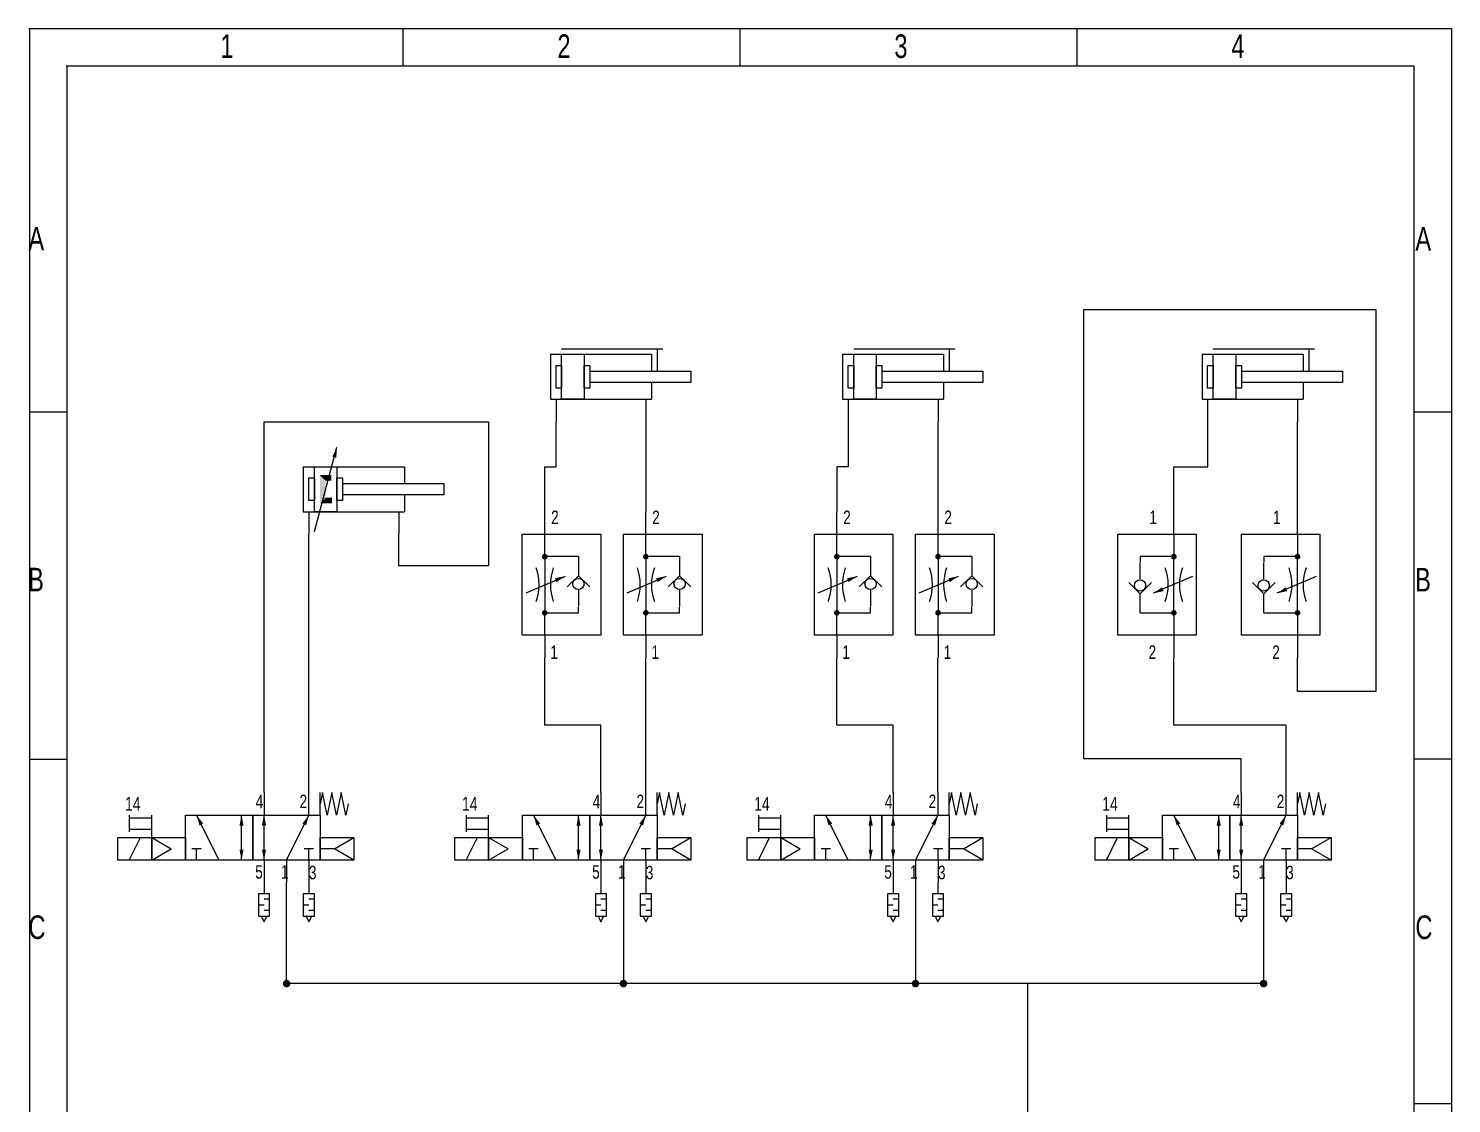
# Model space of a CAD drawing. Extents: x 0 to 247, y 2 to 375.
# Drawn here: x 0.1 to 247.1, y 188.1 to 374.6 of the extents above; entities that cross this region are included whole.
import ezdxf
from ezdxf.enums import TextEntityAlignment as Align

# ---------------------------------------------------------------- set-up
doc = ezdxf.new("R2010")
doc.units = 0
doc.layers.add('1', color=7, linetype='CONTINUOUS')
doc.layers.add('_LabelDrawingFrame', color=7, linetype='CONTINUOUS')

# ---------------------------------------------------------------- blocks, each defined once
blk = doc.blocks.new('B704878_00991473')
at = {"layer": '1', "color": 7}
for p, q in [((0, 3.4125), (0, 1.4625)), ((0.975, 0.4875), (0, 0.4875)), ((-0.975, -0.4875), (0, -0.4875)), ((0.975, -1.4625), (0, -1.4625))]:
    blk.add_line(p, q, dxfattribs=at)
for points in [[(0.975, 1.4625), (-0.975, 1.4625), (-0.975, -2.4375), (0.975, -2.4375), (0.975, 1.4625)], [(-0.4875, -2.4375), (0, -3.4125), (0.4875, -2.4375)]]:
    blk.add_lwpolyline(points, dxfattribs=at)
blk = doc.blocks.new('LCA1')
at = {"layer": '1', "color": 7}
blk.add_solid([(0, 0), (-1.82, -0.3575), (-1.82, 0.3575)], dxfattribs=at)
blk = doc.blocks.new('LCA1R')
at = {"layer": '1', "color": 7}
blk.add_solid([(0, 0), (1.82, -0.3575), (1.82, 0.3575)], dxfattribs=at)
blk = doc.blocks.new('LCBP1')
at = {"layer": '1', "color": 7}
blk.add_line((0, -0.8125), (0, 0.8125), dxfattribs=at)
blk = doc.blocks.new('B450328_00992233')
at = {"layer": '1', "color": 7}
for p, q in [((8.29, 7.99), (8.29, 4.09)), ((16.09, 4.09), (16.09, 7.99)), ((18.04, 4.09), (18.04, 7.99)), ((-15.11, 4.09), (-15.11, 1.17)), ((-15.11, 3.61), (-11.21, 3.61)), ((-11.21, 0.19), (-11.21, 4.09)), ((0.49, -3.71), (-3.41, 4.09)), ((4.39, -3.71), (4.39, 4.09)), ((8.29, -3.71), (8.29, 4.09)), ((12.19, -3.71), (16.09, 4.09)), ((-15.11, 1.66), (-11.21, 1.66)), ((-15.11, -3.71), (-13.16, 0.19)), ((-11.21, 0.19), (-11.21, -3.71)), ((-11.21, 0.19), (-7.84, -1.75)), ((20.51, -1.75), (23.89, 0.19)), ((-11.21, -3.71), (-7.84, -1.75)), ((-3.41, -3.71), (-3.41, -1.75)), ((16.09, -3.71), (16.09, -1.75)), ((20.51, -1.75), (18.04, -1.75)), ((23.89, -3.71), (20.51, -1.75)), ((8.29, -3.71), (8.29, -7.61)), ((12.19, -3.71), (12.19, -7.61)), ((16.09, -3.71), (16.09, -7.61))]:
    blk.add_line(p, q, dxfattribs=at)
for points in [[(22.91, 6.04), (22.51, 4.09), (21.69, 7.99), (20.88, 4.09), (20.07, 7.99), (19.26, 4.09), (18.44, 7.99), (18.04, 6.04)], [(-5.36, 4.09), (6.34, 4.09), (6.34, -3.71), (-5.36, -3.71), (-5.36, 4.09)], [(6.34, 4.09), (18.04, 4.09), (18.04, -3.71), (6.34, -3.71), (6.34, 4.09)], [(-17.06, 0.19), (-11.21, 0.19), (-11.21, -3.71), (-17.06, -3.71), (-17.06, 0.19)], [(-11.21, 0.19), (-5.36, 0.19), (-5.36, -3.71), (-11.21, -3.71), (-11.21, 0.19)], [(18.04, 0.19), (23.89, 0.19), (23.89, -3.71), (18.04, -3.71), (18.04, 0.19)]]:
    blk.add_lwpolyline(points, dxfattribs=at)
at = {"layer": '1'}
for name, p, rotation in [('LCA1', (-3.41, 4.09), 116.565051177078), ('LCA1', (4.39, 4.09), 90), ('LCA1', (8.29, 4.09), 90), ('LCA1', (16.09, 4.09), 63.434948822922), ('LCBP1', (-3.41, -1.75), 90), ('LCA1R', (4.39, -3.71), 90), ('LCA1R', (8.29, -3.71), 90), ('LCBP1', (16.09, -1.75), 90)]:
    blk.add_blockref(name, p, dxfattribs=dict(at, rotation=rotation))
at = {"layer": '1', "color": 7, "width": 0.75}
blk.add_text('14', height=2.413, dxfattribs=at).set_placement((-15.83, 6.04), align=Align.MIDDLE_LEFT)
blk = doc.blocks.new('B450337')
at = {"layer": '1', "color": 7, "width": 0.75}
blk.add_text('4', height=2.34, dxfattribs=at).set_placement((1.64, -1.07), align=Align.RIGHT)
blk = doc.blocks.new('B712791_00991473')
at = {"layer": '1', "color": 7}
for p, q in [((0, 3.4125), (0, 1.4625)), ((0.975, 0.4875), (0, 0.4875)), ((-0.975, -0.4875), (0, -0.4875)), ((0.975, -1.4625), (0, -1.4625))]:
    blk.add_line(p, q, dxfattribs=at)
for points in [[(0.975, 1.4625), (-0.975, 1.4625), (-0.975, -2.4375), (0.975, -2.4375), (0.975, 1.4625)], [(-0.4875, -2.4375), (0, -3.4125), (0.4875, -2.4375)]]:
    blk.add_lwpolyline(points, dxfattribs=at)
blk = doc.blocks.new('B422912')
at = {"layer": '1', "color": 7, "width": 0.75}
blk.add_text('4', height=2.34, dxfattribs=at).set_placement((1.64, -1.07), align=Align.RIGHT)
blk = doc.blocks.new('B706975_00991473')
at = {"layer": '1', "color": 7}
for p, q in [((0, 3.4125), (0, 1.4625)), ((0.975, 0.4875), (0, 0.4875)), ((-0.975, -0.4875), (0, -0.4875)), ((0.975, -1.4625), (0, -1.4625))]:
    blk.add_line(p, q, dxfattribs=at)
for points in [[(0.975, 1.4625), (-0.975, 1.4625), (-0.975, -2.4375), (0.975, -2.4375), (0.975, 1.4625)], [(-0.4875, -2.4375), (0, -3.4125), (0.4875, -2.4375)]]:
    blk.add_lwpolyline(points, dxfattribs=at)
blk = doc.blocks.new('TRICON')
at = {"layer": '1', "color": 7, "const_width": 0.65}
blk.add_lwpolyline([(-0.325, 0, 1), (0.325, 0, 1)], format="xyb", close=True, dxfattribs=at)
blk = doc.blocks.new('B456580')
at = {"layer": '1', "color": 7, "width": 0.75}
blk.add_text('5', height=2.34, dxfattribs=at).set_placement((1.64, 1.66), align=Align.TOP_RIGHT)
blk = doc.blocks.new('B815748')
at = {"layer": '_LabelDrawingFrame', "color": 7}
blk.add_line((-186.55, 0), (186.55, 0), dxfattribs=at)
blk = doc.blocks.new('B696250_00991473')
at = {"layer": '1', "color": 7}
for p, q in [((0, 3.4125), (0, 1.4625)), ((0.975, 0.4875), (0, 0.4875)), ((-0.975, -0.4875), (0, -0.4875)), ((0.975, -1.4625), (0, -1.4625))]:
    blk.add_line(p, q, dxfattribs=at)
for points in [[(0.975, 1.4625), (-0.975, 1.4625), (-0.975, -2.4375), (0.975, -2.4375), (0.975, 1.4625)], [(-0.4875, -2.4375), (0, -3.4125), (0.4875, -2.4375)]]:
    blk.add_lwpolyline(points, dxfattribs=at)
blk = doc.blocks.new('B815729')
at = {"layer": '_LabelDrawingFrame', "color": 7, "width": 0.75}
blk.add_text('A', height=4.09, dxfattribs=at).set_placement((-3.22, 2.9), align=Align.TOP_LEFT)
blk = doc.blocks.new('B815731')
at = {"layer": '_LabelDrawingFrame', "color": 7, "width": 0.75}
blk.add_text('C', height=4.09, dxfattribs=at).set_placement((-3.4, 2.9), align=Align.TOP_LEFT)
blk = doc.blocks.new('B815730')
at = {"layer": '_LabelDrawingFrame', "color": 7, "width": 0.75}
blk.add_text('B', height=4.09, dxfattribs=at).set_placement((-3.22, 2.9), align=Align.TOP_LEFT)
blk = doc.blocks.new('B555191')
at = {"layer": '1', "color": 7, "width": 0.75}
blk.add_text('2', height=2.34, dxfattribs=at).set_placement((-1.64, 0), align=Align.MIDDLE_LEFT)
blk = doc.blocks.new('B459866')
at = {"layer": '1', "color": 7, "width": 0.75}
blk.add_text('4', height=2.34, dxfattribs=at).set_placement((1.64, -1.07), align=Align.RIGHT)
blk = doc.blocks.new('B103101_00991738')
at = {"layer": '1', "color": 7}
for p, q in [((-12.1875, 5.3625), (-12.1875, -2.4375)), ((-12.1875, 5.3625), (5.3625, 5.3625)), ((-10.2375, 6.3375), (7.3125, 6.3375)), ((5.3625, 5.3625), (5.3625, 2.4375)), ((6.3375, 6.3375), (6.3375, 2.4375)), ((5.3625, 0.4875), (5.3625, -2.4375)), ((-12.1875, -2.4375), (5.3625, -2.4375)), ((-11.2125, -2.4375), (-11.2125, -6.3375)), ((4.3875, -2.4375), (4.3875, -6.3375))]:
    blk.add_line(p, q, dxfattribs=at)
for points in [[(-10.2375, 5.3625), (-6.3375, 5.3625), (-6.3375, -2.4375), (-10.2375, -2.4375), (-10.2375, 5.3625)], [(-11.2125, 3.4125), (-10.2375, 3.4125), (-10.2375, -0.4875), (-11.2125, -0.4875), (-11.2125, 3.4125)], [(-6.3375, 3.4125), (-5.3625, 3.4125), (-5.3625, -0.4875), (-6.3375, -0.4875), (-6.3375, 3.4125)], [(-5.3625, 2.4375), (12.1875, 2.4375), (12.1875, 0.4875), (-5.3625, 0.4875)]]:
    blk.add_lwpolyline(points, dxfattribs=at)
blk = doc.blocks.new('B702309_00991473')
at = {"layer": '1', "color": 7}
for p, q in [((0, 3.4125), (0, 1.4625)), ((0.975, 0.4875), (0, 0.4875)), ((-0.975, -0.4875), (0, -0.4875)), ((0.975, -1.4625), (0, -1.4625))]:
    blk.add_line(p, q, dxfattribs=at)
for points in [[(0.975, 1.4625), (-0.975, 1.4625), (-0.975, -2.4375), (0.975, -2.4375), (0.975, 1.4625)], [(-0.4875, -2.4375), (0, -3.4125), (0.4875, -2.4375)]]:
    blk.add_lwpolyline(points, dxfattribs=at)
blk = doc.blocks.new('B815757')
at = {"layer": '_LabelDrawingFrame', "color": 7}
blk.add_line((-3.25, 0), (3.25, 0), dxfattribs=at)
blk = doc.blocks.new('B422903_00992233')
at = {"layer": '1', "color": 7}
for p, q in [((8.29, 7.99), (8.29, 4.09)), ((16.09, 4.09), (16.09, 7.99)), ((18.04, 4.09), (18.04, 7.99)), ((-15.11, 4.09), (-15.11, 1.17)), ((-15.11, 3.61), (-11.21, 3.61)), ((-11.21, 0.19), (-11.21, 4.09)), ((0.49, -3.71), (-3.41, 4.09)), ((4.39, -3.71), (4.39, 4.09)), ((8.29, -3.71), (8.29, 4.09)), ((12.19, -3.71), (16.09, 4.09)), ((-15.11, 1.66), (-11.21, 1.66)), ((-15.11, -3.71), (-13.16, 0.19)), ((-11.21, 0.19), (-11.21, -3.71)), ((-11.21, 0.19), (-7.84, -1.75)), ((20.51, -1.75), (23.89, 0.19)), ((-11.21, -3.71), (-7.84, -1.75)), ((-3.41, -3.71), (-3.41, -1.75)), ((16.09, -3.71), (16.09, -1.75)), ((20.51, -1.75), (18.04, -1.75)), ((23.89, -3.71), (20.51, -1.75)), ((8.29, -3.71), (8.29, -7.61)), ((12.19, -3.71), (12.19, -7.61)), ((16.09, -3.71), (16.09, -7.61))]:
    blk.add_line(p, q, dxfattribs=at)
for points in [[(22.91, 6.04), (22.51, 4.09), (21.69, 7.99), (20.88, 4.09), (20.07, 7.99), (19.26, 4.09), (18.44, 7.99), (18.04, 6.04)], [(-5.36, 4.09), (6.34, 4.09), (6.34, -3.71), (-5.36, -3.71), (-5.36, 4.09)], [(6.34, 4.09), (18.04, 4.09), (18.04, -3.71), (6.34, -3.71), (6.34, 4.09)], [(-17.06, 0.19), (-11.21, 0.19), (-11.21, -3.71), (-17.06, -3.71), (-17.06, 0.19)], [(-11.21, 0.19), (-5.36, 0.19), (-5.36, -3.71), (-11.21, -3.71), (-11.21, 0.19)], [(18.04, 0.19), (23.89, 0.19), (23.89, -3.71), (18.04, -3.71), (18.04, 0.19)]]:
    blk.add_lwpolyline(points, dxfattribs=at)
at = {"layer": '1'}
for name, p, rotation in [('LCA1', (-3.41, 4.09), 116.565051177078), ('LCA1', (4.39, 4.09), 90), ('LCA1', (8.29, 4.09), 90), ('LCA1', (16.09, 4.09), 63.434948822922), ('LCBP1', (-3.41, -1.75), 90), ('LCA1R', (4.39, -3.71), 90), ('LCA1R', (8.29, -3.71), 90), ('LCBP1', (16.09, -1.75), 90)]:
    blk.add_blockref(name, p, dxfattribs=dict(at, rotation=rotation))
at = {"layer": '1', "color": 7, "width": 0.75}
blk.add_text('14', height=2.413, dxfattribs=at).set_placement((-15.83, 6.04), align=Align.MIDDLE_LEFT)
blk = doc.blocks.new('B815756')
at = {"layer": '_LabelDrawingFrame', "color": 7}
blk.add_line((-3.25, 0), (3.25, 0), dxfattribs=at)
blk = doc.blocks.new('B528205_00991453')
at = {"layer": '1', "color": 7}
for p, q in [((-2.925, 8.775), (-2.925, 12.675)), ((-2.925, 4.875), (-2.925, 8.775)), ((2.925, 4.875), (-2.925, 4.875)), ((-2.925, 4.875), (-2.925, -4.875)), ((2.925, 4.875), (2.925, 3.9)), ((2.925, 3.9), (2.925, 1.56)), ((-6.175, -1.43), (0.65, 1.495)), ((2.925, -0.975), (2.925, -3.8025)), ((-2.925, -4.875), (2.925, -4.875)), ((-2.925, -8.775), (-2.925, -4.875)), ((2.925, -4.875), (2.925, -3.9)), ((-2.925, -8.775), (-2.925, -12.675))]:
    blk.add_line(p, q, dxfattribs=at)
for points in [[(-6.825, 8.775), (6.825, 8.775), (6.825, -8.775), (-6.825, -8.775), (-6.825, 8.775)], [(0.975, -0.39), (2.925, 1.56), (4.875, -0.39)]]:
    blk.add_lwpolyline(points, dxfattribs=at)
at = {"layer": '1', "color": 7, "const_width": 0.4875}
for points in [[(-3.16875, 4.875, 1), (-2.68125, 4.875, 1)], [(-3.16875, -4.875, 1), (-2.68125, -4.875, 1)]]:
    blk.add_lwpolyline(points, format="xyb", close=True, dxfattribs=at)
at = {"layer": '1', "color": 7}
blk.add_circle((2.925, 0.13), 0.975, dxfattribs=at)
for centre, start, end in [((-12.675, 0), 340.5285968, 19.4710506), ((6.825, 0), 160.5286587, 199.4713953)]:
    blk.add_arc(centre, 8.775, start, end, dxfattribs=at)
at = {"layer": '1', "rotation": 23.1985905136482}
blk.add_blockref('LCA1', (0.65, 1.495), dxfattribs=at)
blk = doc.blocks.new('B450335')
at = {"layer": '1', "color": 7, "width": 0.75}
blk.add_text('5', height=2.34, dxfattribs=at).set_placement((1.64, 1.66), align=Align.TOP_RIGHT)
blk = doc.blocks.new('B815744')
at = {"layer": '_LabelDrawingFrame', "color": 7}
blk.add_line((-123.5, 0), (123.5, 0), dxfattribs=at)
blk = doc.blocks.new('B628130')
at = {"layer": '1', "color": 7, "width": 0.75}
blk.add_text('2', height=2.34, dxfattribs=at).set_placement((-1.64, 0), align=Align.MIDDLE_LEFT)
blk = doc.blocks.new('B815763')
at = {"layer": '_LabelDrawingFrame', "color": 7}
blk.add_line((-3.25, 0), (3.25, 0), dxfattribs=at)
blk = doc.blocks.new('B77140_00991235')
at = {"layer": '1', "color": 7}
for p, q in [((-10.2375, -7.06875), (-6.3375, 7.55625)), ((-12.1875, 4.14375), (-12.1875, -3.65625)), ((-12.1875, 4.14375), (5.3625, 4.14375)), ((5.3625, 4.14375), (5.3625, 1.21875)), ((-7.3125, -2.19375), (-7.3125, -1.21875)), ((5.3625, -0.73125), (5.3625, -3.65625)), ((-12.1875, -3.65625), (5.3625, -3.65625)), ((-11.2125, -3.65625), (-11.2125, -7.55625)), ((4.3875, -3.65625), (4.3875, -7.55625))]:
    blk.add_line(p, q, dxfattribs=at)
for points in [[(-10.2375, 4.14375), (-6.3375, 4.14375), (-6.3375, -3.65625), (-10.2375, -3.65625), (-10.2375, 4.14375)], [(-11.2125, 2.19375), (-10.2375, 2.19375), (-10.2375, -1.70625), (-11.2125, -1.70625), (-11.2125, 2.19375)], [(-6.3375, 2.19375), (-5.3625, 2.19375), (-5.3625, -1.70625), (-6.3375, -1.70625), (-6.3375, 2.19375)], [(-5.3625, 1.21875), (12.1875, 1.21875), (12.1875, -0.73125), (-5.3625, -0.73125)]]:
    blk.add_lwpolyline(points, dxfattribs=at)
for points in [[(-9.2625, 2.68125), (-7.3125, 2.68125), (-7.3125, 1.70625)], [(-9.2625, 2.68125), (-7.3125, 1.70625), (-8.2875, 1.70625)], [(-9.2625, -2.19375), (-9.2625, 2.68125), (-8.2875, 1.70625)], [(-8.2875, 1.70625), (-8.2875, -1.21875), (-9.2625, -2.19375)], [(-7.3125, -1.21875), (-7.3125, -2.19375), (-9.2625, -2.19375)], [(-8.2875, -1.21875), (-7.3125, -1.21875), (-9.2625, -2.19375)]]:
    blk.add_solid(points, dxfattribs=at)
at = {"layer": '1', "rotation": 75.0685828218624}
blk.add_blockref('LCA1', (-6.3375, 7.55625), dxfattribs=at)
blk = doc.blocks.new('B459865')
at = {"layer": '1', "color": 7, "width": 0.75}
blk.add_text('3', height=2.34, dxfattribs=at).set_placement((-1.64, 1.66), align=Align.TOP_LEFT)
blk = doc.blocks.new('B815769')
at = {"layer": '_LabelDrawingFrame', "color": 7}
blk.add_line((-3.22, 0), (3.22, 0), dxfattribs=at)
blk = doc.blocks.new('B815738')
at = {"layer": '_LabelDrawingFrame', "color": 7, "width": 0.75}
blk.add_text('4', height=4.09, dxfattribs=at).set_placement((-2.86, 2.9), align=Align.TOP_LEFT)
blk = doc.blocks.new('B456581')
at = {"layer": '1', "color": 7, "width": 0.75}
blk.add_text('3', height=2.34, dxfattribs=at).set_placement((-1.64, 1.66), align=Align.TOP_LEFT)
blk = doc.blocks.new('B815736')
at = {"layer": '_LabelDrawingFrame', "color": 7, "width": 0.75}
blk.add_text('2', height=4.09, dxfattribs=at).set_placement((-2.86, 2.9), align=Align.TOP_LEFT)
blk = doc.blocks.new('B422913')
at = {"layer": '1', "color": 7, "width": 0.75}
blk.add_text('2', height=2.34, dxfattribs=at).set_placement((1.64, -1.07), align=Align.RIGHT)
blk = doc.blocks.new('B700252_00991473')
at = {"layer": '1', "color": 7}
for p, q in [((0, 3.4125), (0, 1.4625)), ((0.975, 0.4875), (0, 0.4875)), ((-0.975, -0.4875), (0, -0.4875)), ((0.975, -1.4625), (0, -1.4625))]:
    blk.add_line(p, q, dxfattribs=at)
for points in [[(0.975, 1.4625), (-0.975, 1.4625), (-0.975, -2.4375), (0.975, -2.4375), (0.975, 1.4625)], [(-0.4875, -2.4375), (0, -3.4125), (0.4875, -2.4375)]]:
    blk.add_lwpolyline(points, dxfattribs=at)
blk = doc.blocks.new('B815739')
at = {"layer": '_LabelDrawingFrame', "color": 7}
blk.add_line((-3.25, 0), (3.25, 0), dxfattribs=at)
blk = doc.blocks.new('B459864')
at = {"layer": '1', "color": 7, "width": 0.75}
blk.add_text('5', height=2.34, dxfattribs=at).set_placement((1.64, 1.66), align=Align.TOP_RIGHT)
blk = doc.blocks.new('B694718_00991473')
at = {"layer": '1', "color": 7}
for p, q in [((0, 3.4125), (0, 1.4625)), ((0.975, 0.4875), (0, 0.4875)), ((-0.975, -0.4875), (0, -0.4875)), ((0.975, -1.4625), (0, -1.4625))]:
    blk.add_line(p, q, dxfattribs=at)
for points in [[(0.975, 1.4625), (-0.975, 1.4625), (-0.975, -2.4375), (0.975, -2.4375), (0.975, 1.4625)], [(-0.4875, -2.4375), (0, -3.4125), (0.4875, -2.4375)]]:
    blk.add_lwpolyline(points, dxfattribs=at)
blk = doc.blocks.new('B815747')
at = {"layer": '_LabelDrawingFrame', "color": 7}
blk.add_line((-180.05, 0), (180.05, 0), dxfattribs=at)
blk = doc.blocks.new('B456573_00992233')
at = {"layer": '1', "color": 7}
for p, q in [((8.29, 7.99), (8.29, 4.09)), ((16.09, 4.09), (16.09, 7.99)), ((18.04, 4.09), (18.04, 7.99)), ((-15.11, 4.09), (-15.11, 1.17)), ((-15.11, 3.61), (-11.21, 3.61)), ((-11.21, 0.19), (-11.21, 4.09)), ((0.49, -3.71), (-3.41, 4.09)), ((4.39, -3.71), (4.39, 4.09)), ((8.29, -3.71), (8.29, 4.09)), ((12.19, -3.71), (16.09, 4.09)), ((-15.11, 1.66), (-11.21, 1.66)), ((-15.11, -3.71), (-13.16, 0.19)), ((-11.21, 0.19), (-11.21, -3.71)), ((-11.21, 0.19), (-7.84, -1.75)), ((20.51, -1.75), (23.89, 0.19)), ((-11.21, -3.71), (-7.84, -1.75)), ((-3.41, -3.71), (-3.41, -1.75)), ((16.09, -3.71), (16.09, -1.75)), ((20.51, -1.75), (18.04, -1.75)), ((23.89, -3.71), (20.51, -1.75)), ((8.29, -3.71), (8.29, -7.61)), ((12.19, -3.71), (12.19, -7.61)), ((16.09, -3.71), (16.09, -7.61))]:
    blk.add_line(p, q, dxfattribs=at)
for points in [[(22.91, 6.04), (22.51, 4.09), (21.69, 7.99), (20.88, 4.09), (20.07, 7.99), (19.26, 4.09), (18.44, 7.99), (18.04, 6.04)], [(-5.36, 4.09), (6.34, 4.09), (6.34, -3.71), (-5.36, -3.71), (-5.36, 4.09)], [(6.34, 4.09), (18.04, 4.09), (18.04, -3.71), (6.34, -3.71), (6.34, 4.09)], [(-17.06, 0.19), (-11.21, 0.19), (-11.21, -3.71), (-17.06, -3.71), (-17.06, 0.19)], [(-11.21, 0.19), (-5.36, 0.19), (-5.36, -3.71), (-11.21, -3.71), (-11.21, 0.19)], [(18.04, 0.19), (23.89, 0.19), (23.89, -3.71), (18.04, -3.71), (18.04, 0.19)]]:
    blk.add_lwpolyline(points, dxfattribs=at)
at = {"layer": '1'}
for name, p, rotation in [('LCA1', (-3.41, 4.09), 116.565051177078), ('LCA1', (4.39, 4.09), 90), ('LCA1', (8.29, 4.09), 90), ('LCA1', (16.09, 4.09), 63.434948822922), ('LCBP1', (-3.41, -1.75), 90), ('LCA1R', (4.39, -3.71), 90), ('LCA1R', (8.29, -3.71), 90), ('LCBP1', (16.09, -1.75), 90)]:
    blk.add_blockref(name, p, dxfattribs=dict(at, rotation=rotation))
at = {"layer": '1', "color": 7, "width": 0.75}
blk.add_text('14', height=2.413, dxfattribs=at).set_placement((-15.83, 6.04), align=Align.MIDDLE_LEFT)
blk = doc.blocks.new('B815740')
at = {"layer": '_LabelDrawingFrame', "color": 7}
blk.add_line((-3.25, 0), (3.25, 0), dxfattribs=at)
blk = doc.blocks.new('B422911')
at = {"layer": '1', "color": 7, "width": 0.75}
blk.add_text('3', height=2.34, dxfattribs=at).set_placement((-1.64, 1.66), align=Align.TOP_LEFT)
blk = doc.blocks.new('B422910')
at = {"layer": '1', "color": 7, "width": 0.75}
blk.add_text('5', height=2.34, dxfattribs=at).set_placement((1.64, 1.66), align=Align.TOP_RIGHT)
blk = doc.blocks.new('B815745')
at = {"layer": '_LabelDrawingFrame', "color": 7}
blk.add_line((-186.55, 0), (186.55, 0), dxfattribs=at)
blk = doc.blocks.new('B710658_00991473')
at = {"layer": '1', "color": 7}
for p, q in [((0, 3.4125), (0, 1.4625)), ((0.975, 0.4875), (0, 0.4875)), ((-0.975, -0.4875), (0, -0.4875)), ((0.975, -1.4625), (0, -1.4625))]:
    blk.add_line(p, q, dxfattribs=at)
for points in [[(0.975, 1.4625), (-0.975, 1.4625), (-0.975, -2.4375), (0.975, -2.4375), (0.975, 1.4625)], [(-0.4875, -2.4375), (0, -3.4125), (0.4875, -2.4375)]]:
    blk.add_lwpolyline(points, dxfattribs=at)
blk = doc.blocks.new('B555171_00991453')
at = {"layer": '1', "color": 7}
for p, q in [((-2.925, 8.775), (-2.925, 12.675)), ((-2.925, 4.875), (-2.925, 8.775)), ((2.925, 4.875), (-2.925, 4.875)), ((-2.925, 4.875), (-2.925, -4.875)), ((2.925, 4.875), (2.925, 3.9)), ((2.925, 3.9), (2.925, 1.56)), ((-6.175, -1.43), (0.65, 1.495)), ((2.925, -0.975), (2.925, -3.8025)), ((-2.925, -4.875), (2.925, -4.875)), ((-2.925, -8.775), (-2.925, -4.875)), ((2.925, -4.875), (2.925, -3.9)), ((-2.925, -8.775), (-2.925, -12.675))]:
    blk.add_line(p, q, dxfattribs=at)
for points in [[(-6.825, 8.775), (6.825, 8.775), (6.825, -8.775), (-6.825, -8.775), (-6.825, 8.775)], [(0.975, -0.39), (2.925, 1.56), (4.875, -0.39)]]:
    blk.add_lwpolyline(points, dxfattribs=at)
at = {"layer": '1', "color": 7, "const_width": 0.4875}
for points in [[(-3.16875, 4.875, 1), (-2.68125, 4.875, 1)], [(-3.16875, -4.875, 1), (-2.68125, -4.875, 1)]]:
    blk.add_lwpolyline(points, format="xyb", close=True, dxfattribs=at)
at = {"layer": '1', "color": 7}
blk.add_circle((2.925, 0.13), 0.975, dxfattribs=at)
for centre, start, end in [((-12.675, 0), 340.5285968, 19.4710506), ((6.825, 0), 160.5286587, 199.4713953)]:
    blk.add_arc(centre, 8.775, start, end, dxfattribs=at)
at = {"layer": '1', "rotation": 23.1985905136482}
blk.add_blockref('LCA1', (0.65, 1.495), dxfattribs=at)
blk = doc.blocks.new('B549018_00991453')
at = {"layer": '1', "color": 7}
for p, q in [((-2.925, 8.775), (-2.925, 12.675)), ((-2.925, 4.875), (-2.925, 8.775)), ((2.925, 4.875), (-2.925, 4.875)), ((-2.925, 4.875), (-2.925, -4.875)), ((2.925, 4.875), (2.925, 3.9)), ((2.925, 3.9), (2.925, 1.56)), ((-6.175, -1.43), (0.65, 1.495)), ((2.925, -0.975), (2.925, -3.8025)), ((-2.925, -4.875), (2.925, -4.875)), ((-2.925, -8.775), (-2.925, -4.875)), ((2.925, -4.875), (2.925, -3.9)), ((-2.925, -8.775), (-2.925, -12.675))]:
    blk.add_line(p, q, dxfattribs=at)
for points in [[(-6.825, 8.775), (6.825, 8.775), (6.825, -8.775), (-6.825, -8.775), (-6.825, 8.775)], [(0.975, -0.39), (2.925, 1.56), (4.875, -0.39)]]:
    blk.add_lwpolyline(points, dxfattribs=at)
at = {"layer": '1', "color": 7, "const_width": 0.4875}
for points in [[(-3.16875, 4.875, 1), (-2.68125, 4.875, 1)], [(-3.16875, -4.875, 1), (-2.68125, -4.875, 1)]]:
    blk.add_lwpolyline(points, format="xyb", close=True, dxfattribs=at)
at = {"layer": '1', "color": 7}
blk.add_circle((2.925, 0.13), 0.975, dxfattribs=at)
for centre, start, end in [((-12.675, 0), 340.5285968, 19.4710506), ((6.825, 0), 160.5286587, 199.4713953)]:
    blk.add_arc(centre, 8.775, start, end, dxfattribs=at)
at = {"layer": '1', "rotation": 23.1985905136482}
blk.add_blockref('LCA1', (0.65, 1.495), dxfattribs=at)
blk = doc.blocks.new('B555180')
at = {"layer": '1', "color": 7, "width": 0.75}
blk.add_text('2', height=2.34, dxfattribs=at).set_placement((-1.64, 0), align=Align.MIDDLE_LEFT)
blk = doc.blocks.new('B628141')
at = {"layer": '1', "color": 7, "width": 0.75}
blk.add_text('2', height=2.34, dxfattribs=at).set_placement((-1.64, 0), align=Align.MIDDLE_LEFT)
blk = doc.blocks.new('B80364_00991738')
at = {"layer": '1', "color": 7}
for p, q in [((-12.1875, 5.3625), (-12.1875, -2.4375)), ((-12.1875, 5.3625), (5.3625, 5.3625)), ((-10.2375, 6.3375), (7.3125, 6.3375)), ((5.3625, 5.3625), (5.3625, 2.4375)), ((6.3375, 6.3375), (6.3375, 2.4375)), ((5.3625, 0.4875), (5.3625, -2.4375)), ((-12.1875, -2.4375), (5.3625, -2.4375)), ((-11.2125, -2.4375), (-11.2125, -6.3375)), ((4.3875, -2.4375), (4.3875, -6.3375))]:
    blk.add_line(p, q, dxfattribs=at)
for points in [[(-10.2375, 5.3625), (-6.3375, 5.3625), (-6.3375, -2.4375), (-10.2375, -2.4375), (-10.2375, 5.3625)], [(-11.2125, 3.4125), (-10.2375, 3.4125), (-10.2375, -0.4875), (-11.2125, -0.4875), (-11.2125, 3.4125)], [(-6.3375, 3.4125), (-5.3625, 3.4125), (-5.3625, -0.4875), (-6.3375, -0.4875), (-6.3375, 3.4125)], [(-5.3625, 2.4375), (12.1875, 2.4375), (12.1875, 0.4875), (-5.3625, 0.4875)]]:
    blk.add_lwpolyline(points, dxfattribs=at)
blk = doc.blocks.new('B450336')
at = {"layer": '1', "color": 7, "width": 0.75}
blk.add_text('3', height=2.34, dxfattribs=at).set_placement((-1.64, 1.66), align=Align.TOP_LEFT)
blk = doc.blocks.new('B459857_00992233')
at = {"layer": '1', "color": 7}
for p, q in [((8.29, 7.99), (8.29, 4.09)), ((16.09, 4.09), (16.09, 7.99)), ((18.04, 4.09), (18.04, 7.99)), ((-15.11, 4.09), (-15.11, 1.17)), ((-15.11, 3.61), (-11.21, 3.61)), ((-11.21, 0.19), (-11.21, 4.09)), ((0.49, -3.71), (-3.41, 4.09)), ((4.39, -3.71), (4.39, 4.09)), ((8.29, -3.71), (8.29, 4.09)), ((12.19, -3.71), (16.09, 4.09)), ((-15.11, 1.66), (-11.21, 1.66)), ((-15.11, -3.71), (-13.16, 0.19)), ((-11.21, 0.19), (-11.21, -3.71)), ((-11.21, 0.19), (-7.84, -1.75)), ((20.51, -1.75), (23.89, 0.19)), ((-11.21, -3.71), (-7.84, -1.75)), ((-3.41, -3.71), (-3.41, -1.75)), ((16.09, -3.71), (16.09, -1.75)), ((20.51, -1.75), (18.04, -1.75)), ((23.89, -3.71), (20.51, -1.75)), ((8.29, -3.71), (8.29, -7.61)), ((12.19, -3.71), (12.19, -7.61)), ((16.09, -3.71), (16.09, -7.61))]:
    blk.add_line(p, q, dxfattribs=at)
for points in [[(22.91, 6.04), (22.51, 4.09), (21.69, 7.99), (20.88, 4.09), (20.07, 7.99), (19.26, 4.09), (18.44, 7.99), (18.04, 6.04)], [(-5.36, 4.09), (6.34, 4.09), (6.34, -3.71), (-5.36, -3.71), (-5.36, 4.09)], [(6.34, 4.09), (18.04, 4.09), (18.04, -3.71), (6.34, -3.71), (6.34, 4.09)], [(-17.06, 0.19), (-11.21, 0.19), (-11.21, -3.71), (-17.06, -3.71), (-17.06, 0.19)], [(-11.21, 0.19), (-5.36, 0.19), (-5.36, -3.71), (-11.21, -3.71), (-11.21, 0.19)], [(18.04, 0.19), (23.89, 0.19), (23.89, -3.71), (18.04, -3.71), (18.04, 0.19)]]:
    blk.add_lwpolyline(points, dxfattribs=at)
at = {"layer": '1'}
for name, p, rotation in [('LCA1', (-3.41, 4.09), 116.565051177078), ('LCA1', (4.39, 4.09), 90), ('LCA1', (8.29, 4.09), 90), ('LCA1', (16.09, 4.09), 63.434948822922), ('LCBP1', (-3.41, -1.75), 90), ('LCA1R', (4.39, -3.71), 90), ('LCA1R', (8.29, -3.71), 90), ('LCBP1', (16.09, -1.75), 90)]:
    blk.add_blockref(name, p, dxfattribs=dict(at, rotation=rotation))
at = {"layer": '1', "color": 7, "width": 0.75}
blk.add_text('14', height=2.413, dxfattribs=at).set_placement((-15.83, 6.04), align=Align.MIDDLE_LEFT)
blk = doc.blocks.new('B628132_00991453')
at = {"layer": '1', "color": 7}
for p, q in [((-2.925, 8.775), (-2.925, 12.675)), ((-2.925, 4.875), (-2.925, 8.775)), ((2.925, 4.875), (-2.925, 4.875)), ((-2.925, 4.875), (-2.925, -4.875)), ((2.925, 4.875), (2.925, 3.9)), ((2.925, 3.9), (2.925, 1.56)), ((-6.175, -1.43), (0.65, 1.495)), ((2.925, -0.975), (2.925, -3.8025)), ((-2.925, -4.875), (2.925, -4.875)), ((-2.925, -8.775), (-2.925, -4.875)), ((2.925, -4.875), (2.925, -3.9)), ((-2.925, -8.775), (-2.925, -12.675))]:
    blk.add_line(p, q, dxfattribs=at)
for points in [[(-6.825, 8.775), (6.825, 8.775), (6.825, -8.775), (-6.825, -8.775), (-6.825, 8.775)], [(0.975, -0.39), (2.925, 1.56), (4.875, -0.39)]]:
    blk.add_lwpolyline(points, dxfattribs=at)
at = {"layer": '1', "color": 7, "const_width": 0.4875}
for points in [[(-3.16875, 4.875, 1), (-2.68125, 4.875, 1)], [(-3.16875, -4.875, 1), (-2.68125, -4.875, 1)]]:
    blk.add_lwpolyline(points, format="xyb", close=True, dxfattribs=at)
at = {"layer": '1', "color": 7}
blk.add_circle((2.925, 0.13), 0.975, dxfattribs=at)
for centre, start, end in [((-12.675, 0), 340.5285968, 19.4710506), ((6.825, 0), 160.5286587, 199.4713953)]:
    blk.add_arc(centre, 8.775, start, end, dxfattribs=at)
at = {"layer": '1', "rotation": 23.1985905136482}
blk.add_blockref('LCA1', (0.65, 1.495), dxfattribs=at)
blk = doc.blocks.new('B422909')
at = {"layer": '1', "color": 7, "width": 0.75}
blk.add_text('1', height=2.34, dxfattribs=at).set_placement((1.64, 1.66), align=Align.TOP_RIGHT)
blk = doc.blocks.new('B815761')
at = {"layer": '_LabelDrawingFrame', "color": 7}
blk.add_line((-180.13, 0), (180.13, 0), dxfattribs=at)
blk = doc.blocks.new('B628121_00991453')
at = {"layer": '1', "color": 7}
for p, q in [((-2.925, 8.775), (-2.925, 12.675)), ((-2.925, 4.875), (-2.925, 8.775)), ((2.925, 4.875), (-2.925, 4.875)), ((-2.925, 4.875), (-2.925, -4.875)), ((2.925, 4.875), (2.925, 3.9)), ((2.925, 3.9), (2.925, 1.56)), ((-6.175, -1.43), (0.65, 1.495)), ((2.925, -0.975), (2.925, -3.8025)), ((-2.925, -4.875), (2.925, -4.875)), ((-2.925, -8.775), (-2.925, -4.875)), ((2.925, -4.875), (2.925, -3.9)), ((-2.925, -8.775), (-2.925, -12.675))]:
    blk.add_line(p, q, dxfattribs=at)
for points in [[(-6.825, 8.775), (6.825, 8.775), (6.825, -8.775), (-6.825, -8.775), (-6.825, 8.775)], [(0.975, -0.39), (2.925, 1.56), (4.875, -0.39)]]:
    blk.add_lwpolyline(points, dxfattribs=at)
at = {"layer": '1', "color": 7, "const_width": 0.4875}
for points in [[(-3.16875, 4.875, 1), (-2.68125, 4.875, 1)], [(-3.16875, -4.875, 1), (-2.68125, -4.875, 1)]]:
    blk.add_lwpolyline(points, format="xyb", close=True, dxfattribs=at)
at = {"layer": '1', "color": 7}
blk.add_circle((2.925, 0.13), 0.975, dxfattribs=at)
for centre, start, end in [((-12.675, 0), 340.5285968, 19.4710506), ((6.825, 0), 160.5286587, 199.4713953)]:
    blk.add_arc(centre, 8.775, start, end, dxfattribs=at)
at = {"layer": '1', "rotation": 23.1985905136482}
blk.add_blockref('LCA1', (0.65, 1.495), dxfattribs=at)
blk = doc.blocks.new('B815741')
at = {"layer": '_LabelDrawingFrame', "color": 7}
blk.add_line((-3.25, 0), (3.25, 0), dxfattribs=at)
blk = doc.blocks.new('B815735')
at = {"layer": '_LabelDrawingFrame', "color": 7, "width": 0.75}
blk.add_text('1', height=4.09, dxfattribs=at).set_placement((-2.86, 2.9), align=Align.TOP_LEFT)
blk = doc.blocks.new('B815752')
at = {"layer": '_LabelDrawingFrame', "color": 7, "width": 0.75}
blk.add_text('C', height=4.09, dxfattribs=at).set_placement((-3.4, 2.9), align=Align.TOP_LEFT)
blk = doc.blocks.new('B815751')
at = {"layer": '_LabelDrawingFrame', "color": 7, "width": 0.75}
blk.add_text('B', height=4.09, dxfattribs=at).set_placement((-3.22, 2.9), align=Align.TOP_LEFT)
blk = doc.blocks.new('B815762')
at = {"layer": '_LabelDrawingFrame', "color": 7}
blk.add_line((-3.25, 0), (3.25, 0), dxfattribs=at)
blk = doc.blocks.new('B815737')
at = {"layer": '_LabelDrawingFrame', "color": 7, "width": 0.75}
blk.add_text('3', height=4.09, dxfattribs=at).set_placement((-2.86, 2.9), align=Align.TOP_LEFT)
blk = doc.blocks.new('B555192')
at = {"layer": '1', "color": 7, "width": 0.75}
blk.add_text('1', height=2.34, dxfattribs=at).set_placement((-1.64, 0), align=Align.MIDDLE_LEFT)
blk = doc.blocks.new('B549027')
at = {"layer": '1', "color": 7, "width": 0.75}
blk.add_text('2', height=2.34, dxfattribs=at).set_placement((-1.64, 0), align=Align.MIDDLE_LEFT)
blk = doc.blocks.new('B528208')
at = {"layer": '1', "color": 7, "width": 0.75}
blk.add_text('2', height=2.34, dxfattribs=at).set_placement((-1.64, 0), align=Align.MIDDLE_LEFT)
blk = doc.blocks.new('B549028')
at = {"layer": '1', "color": 7, "width": 0.75}
blk.add_text('1', height=2.34, dxfattribs=at).set_placement((-1.64, 0), align=Align.MIDDLE_LEFT)
blk = doc.blocks.new('B450338')
at = {"layer": '1', "color": 7, "width": 0.75}
blk.add_text('2', height=2.34, dxfattribs=at).set_placement((1.64, -1.07), align=Align.RIGHT)
blk = doc.blocks.new('B528209')
at = {"layer": '1', "color": 7, "width": 0.75}
blk.add_text('1', height=2.34, dxfattribs=at).set_placement((-1.64, 0), align=Align.MIDDLE_LEFT)
blk = doc.blocks.new('B456583')
at = {"layer": '1', "color": 7, "width": 0.75}
blk.add_text('2', height=2.34, dxfattribs=at).set_placement((1.64, -1.07), align=Align.RIGHT)
blk = doc.blocks.new('B459867')
at = {"layer": '1', "color": 7, "width": 0.75}
blk.add_text('2', height=2.34, dxfattribs=at).set_placement((1.64, -1.07), align=Align.RIGHT)
blk = doc.blocks.new('B628131')
at = {"layer": '1', "color": 7, "width": 0.75}
blk.add_text('1', height=2.34, dxfattribs=at).set_placement((-1.64, 0), align=Align.MIDDLE_LEFT)
blk = doc.blocks.new('B79213_00991738')
at = {"layer": '1', "color": 7}
for p, q in [((-12.1875, 5.3625), (-12.1875, -2.4375)), ((-12.1875, 5.3625), (5.3625, 5.3625)), ((-10.2375, 6.3375), (7.3125, 6.3375)), ((5.3625, 5.3625), (5.3625, 2.4375)), ((6.3375, 6.3375), (6.3375, 2.4375)), ((5.3625, 0.4875), (5.3625, -2.4375)), ((-12.1875, -2.4375), (5.3625, -2.4375)), ((-11.2125, -2.4375), (-11.2125, -6.3375)), ((4.3875, -2.4375), (4.3875, -6.3375))]:
    blk.add_line(p, q, dxfattribs=at)
for points in [[(-10.2375, 5.3625), (-6.3375, 5.3625), (-6.3375, -2.4375), (-10.2375, -2.4375), (-10.2375, 5.3625)], [(-11.2125, 3.4125), (-10.2375, 3.4125), (-10.2375, -0.4875), (-11.2125, -0.4875), (-11.2125, 3.4125)], [(-6.3375, 3.4125), (-5.3625, 3.4125), (-5.3625, -0.4875), (-6.3375, -0.4875), (-6.3375, 3.4125)], [(-5.3625, 2.4375), (12.1875, 2.4375), (12.1875, 0.4875), (-5.3625, 0.4875)]]:
    blk.add_lwpolyline(points, dxfattribs=at)
blk = doc.blocks.new('B456579')
at = {"layer": '1', "color": 7, "width": 0.75}
blk.add_text('1', height=2.34, dxfattribs=at).set_placement((1.64, 1.66), align=Align.TOP_RIGHT)
blk = doc.blocks.new('B555181')
at = {"layer": '1', "color": 7, "width": 0.75}
blk.add_text('1', height=2.34, dxfattribs=at).set_placement((-1.64, 0), align=Align.MIDDLE_LEFT)
blk = doc.blocks.new('B555182_00991453')
at = {"layer": '1', "color": 7}
for p, q in [((-2.925, 8.775), (-2.925, 12.675)), ((-2.925, 4.875), (-2.925, 8.775)), ((2.925, 4.875), (-2.925, 4.875)), ((-2.925, 4.875), (-2.925, -4.875)), ((2.925, 4.875), (2.925, 3.9)), ((2.925, 3.9), (2.925, 1.56)), ((-6.175, -1.43), (0.65, 1.495)), ((2.925, -0.975), (2.925, -3.8025)), ((-2.925, -4.875), (2.925, -4.875)), ((-2.925, -8.775), (-2.925, -4.875)), ((2.925, -4.875), (2.925, -3.9)), ((-2.925, -8.775), (-2.925, -12.675))]:
    blk.add_line(p, q, dxfattribs=at)
for points in [[(-6.825, 8.775), (6.825, 8.775), (6.825, -8.775), (-6.825, -8.775), (-6.825, 8.775)], [(0.975, -0.39), (2.925, 1.56), (4.875, -0.39)]]:
    blk.add_lwpolyline(points, dxfattribs=at)
at = {"layer": '1', "color": 7, "const_width": 0.4875}
for points in [[(-3.16875, 4.875, 1), (-2.68125, 4.875, 1)], [(-3.16875, -4.875, 1), (-2.68125, -4.875, 1)]]:
    blk.add_lwpolyline(points, format="xyb", close=True, dxfattribs=at)
at = {"layer": '1', "color": 7}
blk.add_circle((2.925, 0.13), 0.975, dxfattribs=at)
for centre, start, end in [((-12.675, 0), 340.5285968, 19.4710506), ((6.825, 0), 160.5286587, 199.4713953)]:
    blk.add_arc(centre, 8.775, start, end, dxfattribs=at)
at = {"layer": '1', "rotation": 23.1985905136482}
blk.add_blockref('LCA1', (0.65, 1.495), dxfattribs=at)
blk = doc.blocks.new('B815750')
at = {"layer": '_LabelDrawingFrame', "color": 7, "width": 0.75}
blk.add_text('A', height=4.09, dxfattribs=at).set_placement((-3.22, 2.9), align=Align.TOP_LEFT)
blk = doc.blocks.new('B456582')
at = {"layer": '1', "color": 7, "width": 0.75}
blk.add_text('4', height=2.34, dxfattribs=at).set_placement((1.64, -1.07), align=Align.RIGHT)
blk = doc.blocks.new('B459863')
at = {"layer": '1', "color": 7, "width": 0.75}
blk.add_text('1', height=2.34, dxfattribs=at).set_placement((1.64, 1.66), align=Align.TOP_RIGHT)
blk = doc.blocks.new('B815746')
at = {"layer": '_LabelDrawingFrame', "color": 7}
blk.add_line((-117, 0), (117, 0), dxfattribs=at)
blk = doc.blocks.new('B450334')
at = {"layer": '1', "color": 7, "width": 0.75}
blk.add_text('1', height=2.34, dxfattribs=at).set_placement((1.64, 1.66), align=Align.TOP_RIGHT)
blk = doc.blocks.new('B628142')
at = {"layer": '1', "color": 7, "width": 0.75}
blk.add_text('1', height=2.34, dxfattribs=at).set_placement((-1.64, 0), align=Align.MIDDLE_LEFT)

msp = doc.modelspace()

# ---------------------------------------------------------------- linework, layer by layer
at = {"layer": '1', "color": 7}
for points in [[(210.6, 242.05), (210.6, 247.9), (183.3, 247.9), (183.3, 325.9), (234, 325.9), (234, 259.6), (220.38, 259.6), (220.38, 265.45)], [(40.95, 242.05), (40.95, 306.4), (79.95, 306.4), (79.95, 281.37), (64.35, 281.37), (64.35, 286.9)], [(89.7, 290.8), (89.7, 298.6), (91.65, 298.6), (91.65, 306.4)], [(107.25, 306.4), (107.25, 290.8)], [(142.36, 306.4), (142.36, 298.6), (140.4, 298.6), (140.4, 290.8)], [(157.96, 306.4), (157.96, 290.8)], [(198.9, 290.8), (198.9, 298.6), (204.78, 298.6), (204.78, 306.4)], [(220.38, 290.8), (220.38, 306.4)], [(48.75, 242.05), (48.75, 286.9)], [(99.45, 242.05), (99.45, 253.75), (89.7, 253.75), (89.7, 265.45)], [(107.25, 242.05), (107.25, 265.45)], [(150.16, 242.05), (150.16, 253.75), (140.4, 253.75), (140.4, 265.45)], [(157.96, 242.05), (157.96, 265.45)], [(218.4, 242.05), (218.4, 253.75), (198.9, 253.75), (198.9, 265.45)], [(44.88, 208.9), (44.88, 217.67), (44.85, 217.67), (44.85, 226.45)], [(103.35, 226.45), (103.35, 208.9)], [(154.06, 226.45), (154.06, 208.9)], [(214.5, 226.45), (214.5, 208.9)], [(173.55, 183.55), (173.55, 208.9), (44.88, 208.9)], [(103.35, 208.9), (44.88, 208.9)], [(154.06, 208.9), (103.35, 208.9)], [(214.5, 208.9), (154.06, 208.9)]]:
    msp.add_lwpolyline(points, dxfattribs=at)

# ---------------------------------------------------------------- block references
at = {"layer": '1'}
for name, p in [('B103101_00991738', (102.86, 312.74)), ('B79213_00991738', (153.58, 312.74)), ('B80364_00991738', (215.99, 312.74)), ('B77140_00991235', (59.96, 294.45)), ('B528205_00991453', (92.62, 278.12)), ('B528208', (92.44, 289.82)), ('B549018_00991453', (110.17, 278.12)), ('B549027', (109.99, 289.82)), ('B555171_00991453', (143.32, 278.12)), ('B555180', (143.14, 289.82)), ('B555182_00991453', (160.89, 278.12)), ('B555191', (160.71, 289.82)), ('B628131', (196.29, 289.82)), ('B628142', (217.77, 289.82)), ('B528209', (92.31, 266.42)), ('B549028', (109.86, 266.42)), ('B555181', (143.01, 266.42)), ('B555192', (160.58, 266.42)), ('B628130', (196.16, 266.42)), ('B628141', (217.64, 266.42)), ('B422903_00992233', (32.66, 234.05)), ('B422912', (39.18, 240.39)), ('B422913', (46.79, 240.42)), ('B450328_00992233', (91.16, 234.05)), ('B450337', (97.68, 240.39)), ('B450338', (105.29, 240.42)), ('B456573_00992233', (141.88, 234.05)), ('B456582', (148.4, 240.39)), ('B456583', (156, 240.42)), ('B459857_00992233', (202.31, 234.05)), ('B459866', (208.83, 240.39)), ('B459867', (216.44, 240.42)), ('B422910', (39.09, 227.79)), ('B422909', (43.57, 227.79)), ('B422911', (50.39, 227.69)), ('B450335', (97.59, 227.79)), ('B450334', (102.07, 227.79)), ('B450336', (108.89, 227.69)), ('B456580', (148.3, 227.79)), ('B456579', (152.78, 227.79)), ('B456581', (159.6, 227.69)), ('B459864', (208.74, 227.79)), ('B459863', (213.22, 227.79)), ('B459865', (220.04, 227.69)), ('B710658_00991473', (40.95, 223.04)), ('B712791_00991473', (48.75, 223.04)), ('B694718_00991473', (99.45, 223.04)), ('B696250_00991473', (107.25, 223.04)), ('B700252_00991473', (150.16, 223.04)), ('B702309_00991473', (157.96, 223.04)), ('B704878_00991473', (210.6, 223.04)), ('B706975_00991473', (218.4, 223.04)), ('TRICON', (44.88, 208.9)), ('TRICON', (103.35, 208.9)), ('TRICON', (154.06, 208.9)), ('TRICON', (214.5, 208.9))]:
    msp.add_blockref(name, p, dxfattribs=at)
at = {"layer": '1', "rotation": 180}
for name, p in [('B628121_00991453', (195.98, 278.12)), ('B628132_00991453', (217.45, 278.12))]:
    msp.add_blockref(name, p, dxfattribs=at)
at = {"layer": '_LabelDrawingFrame'}
for name, p in [('B815744', (123.62, 374.64)), ('B815735', (36.25, 370.72)), ('B815737', (153.25, 370.72)), ('B815746', (123.62, 368.14)), ('B815729', (244.06, 337.29)), ('B815756', (3.49, 308.12)), ('B815739', (243.87, 308.14)), ('B815730', (244.01, 278.14)), ('B815757', (3.49, 247.87)), ('B815740', (243.87, 247.9)), ('B815741', (243.87, 188.1))]:
    msp.add_blockref(name, p, dxfattribs=at)
for name, p, rotation in [('B815748', (0.22, 188.08), 270), ('B815769', (65.12, 371.37), 90), ('B815736', (94.75, 370.72), 360), ('B815762', (123.62, 371.39), 90.000132687202), ('B815763', (182.12, 371.39), 90.0001859795096), ('B815738', (211.75, 370.72), 360), ('B815745', (247.12, 188.1), 270), ('B815747', (6.72, 188.08), 270), ('B815761', (240.62, 188.01), 90), ('B815750', (3.27, 337.31), 360), ('B815751', (3.22, 278.16), 360), ('B815752', (3.45, 217.83), 360), ('B815731', (244.24, 217.82), 360)]:
    msp.add_blockref(name, p, dxfattribs=dict(at, rotation=rotation))

doc.saveas('drawing.dxf')
